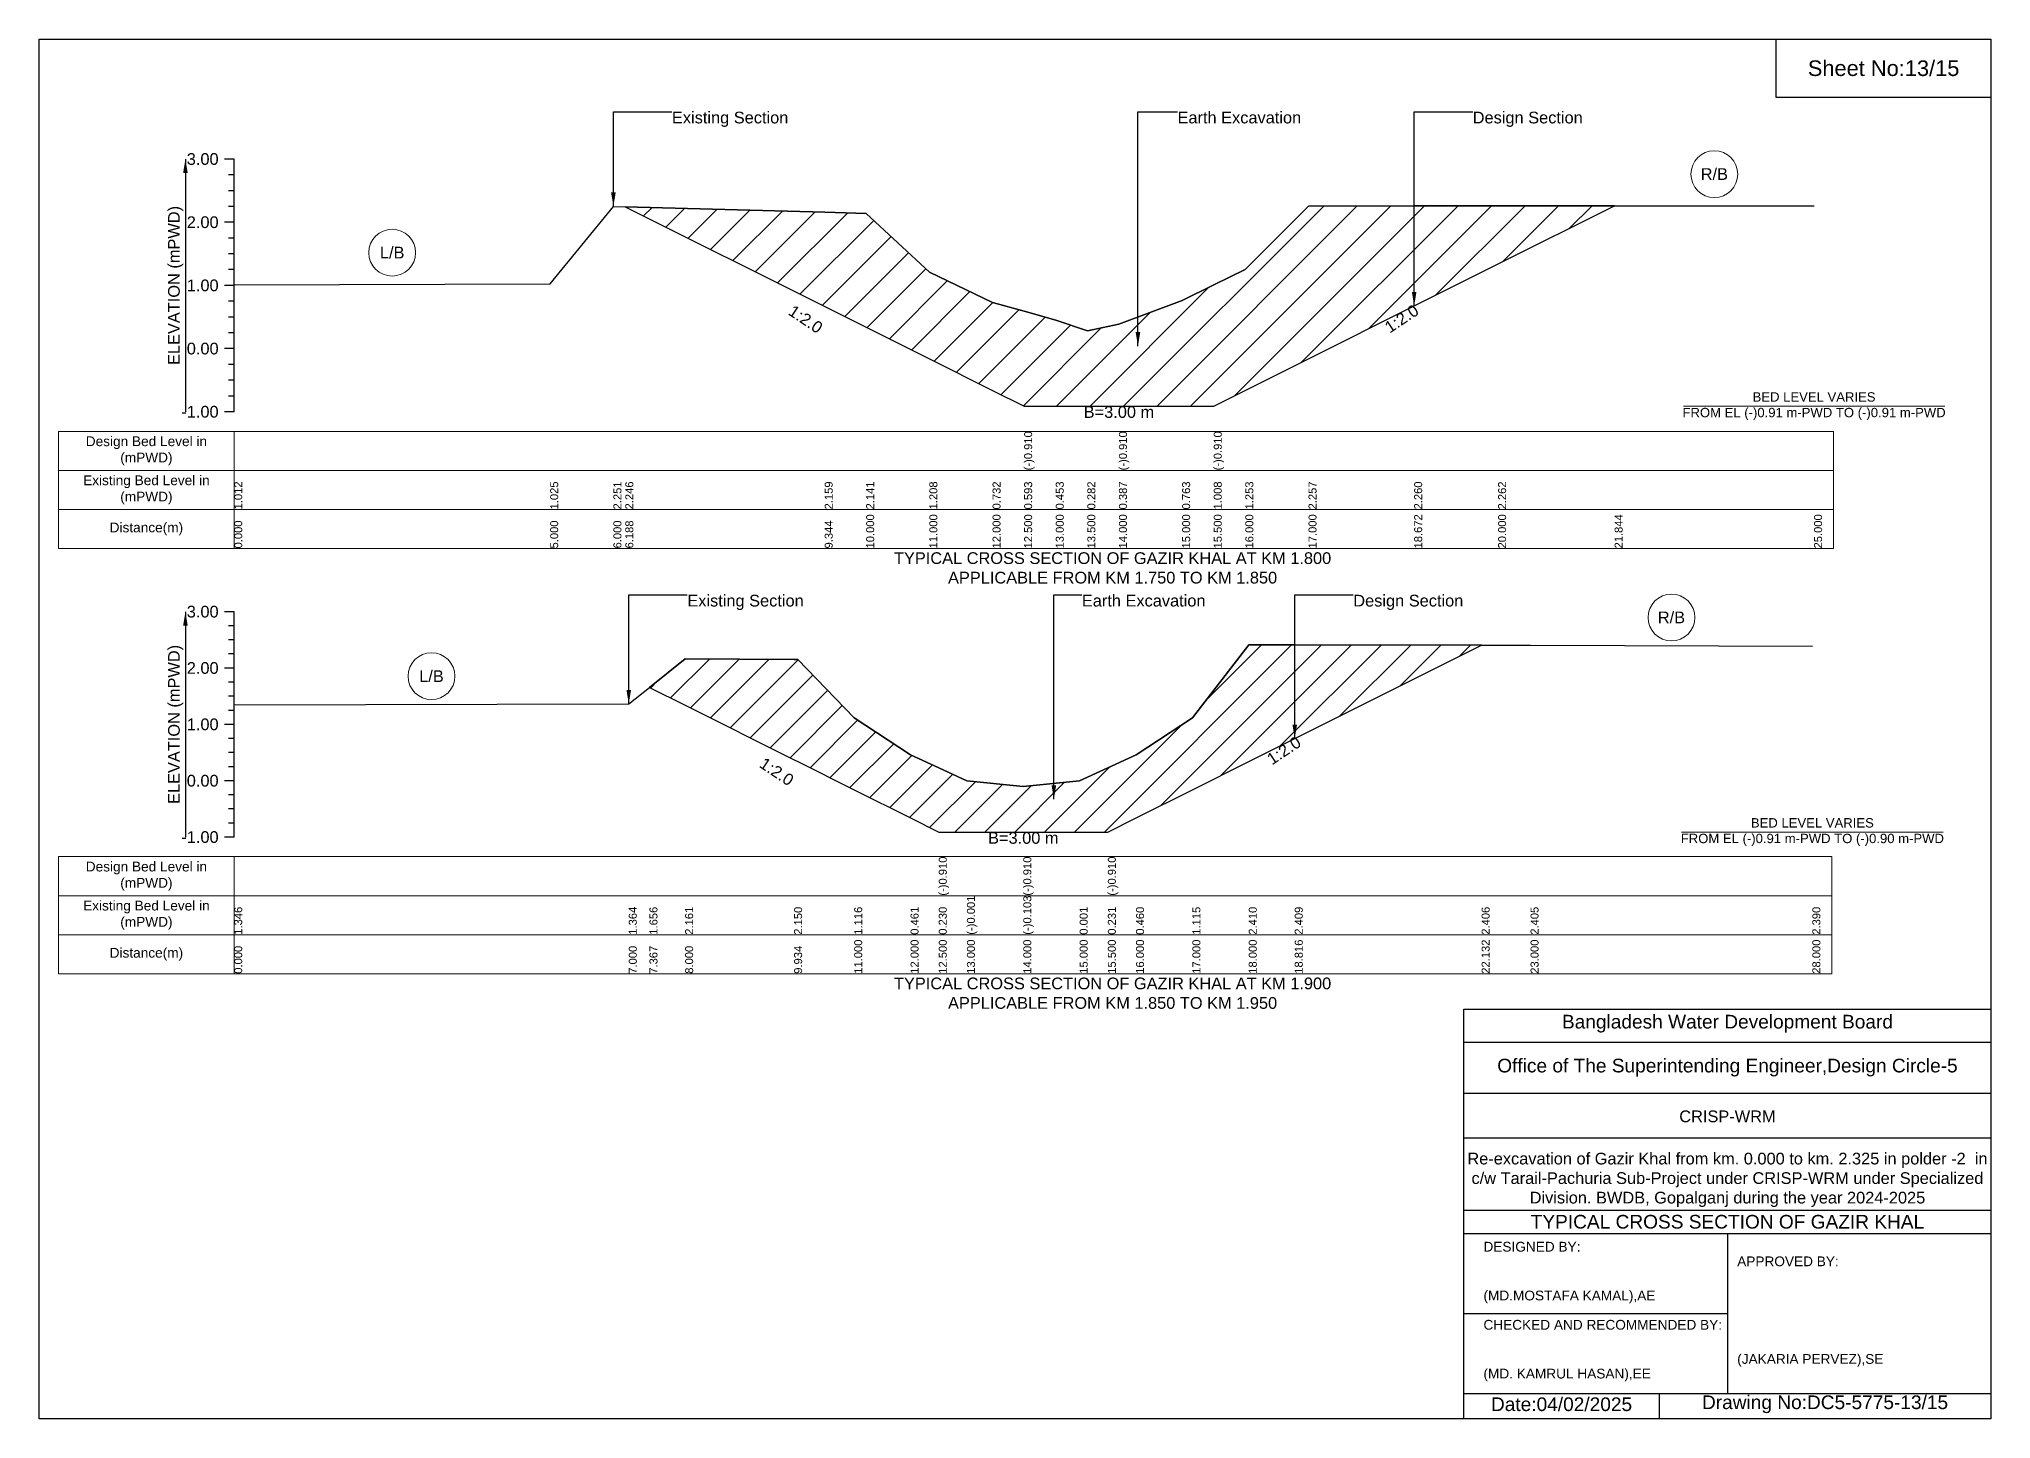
# Model space of a CAD drawing. Header units: inches. Extents: x 91000 to 258000, y -5656 to 9994.
# Drawn here: x 220000 to 228000, y -5656 to 0 of the extents above; entities that cross this region are included whole.
import ezdxf

# ---------------------------------------------------------------- set-up
doc = ezdxf.new("R2010")
doc.units = ezdxf.units.IN
doc.header["$LTSCALE"] = 7
doc.header["$MEASUREMENT"] = 0
for name, color, linetype, lineweight in [('Cross section Data Border', 7, 'Continuous', 9), ('Cross Section Labels', 7, 'Continuous', 9), ('Existing_Bed_Level for Xsection', 7, 'Continuous', 25)]:
    doc.layers.add(name, color=color, linetype=linetype, lineweight=lineweight)
doc.styles.get("Standard").update_dxf_attribs({"font": 'arial.ttf'})
doc.dimstyles.get("Standard").update_dxf_attribs({"dimtxt": 0.18, "dimasz": 0.18, "dimexe": 0.18, "dimexo": 0.0625, "dimgap": 0.09, "dimtad": 0, "dimtih": 1, "dimtoh": 1, "dimdec": 4, "dimzin": 0, "dimdsep": 46, "dimtxsty": 'Standard', "dimcen": 0.09, "dimadec": 0, "dimazin": 0, "dimtfac": 1, "dimtdec": 4, "dimtofl": 0, "dimtmove": 0, "dimatfit": 3, "dimfxl": 1, "dimtolj": 1, "dimtzin": 0, "dimarcsym": 0})

msp = doc.modelspace()

# ---------------------------------------------------------------- hatches: boundary and pattern name
at = {"layer": 'Existing_Bed_Level for Xsection'}
h = msp.add_hatch(dxfattribs=at)
h.set_pattern_fill('ANSI31', color=256, scale=777, style=0)
h.paths.add_polyline_path([(222402.8, -687.4), (223220.1, -1096), (223390, -1181), (223649, -1310.5), (223908, -1440), (224037.5, -1504.7), (224167, -1504.7), (224296.5, -1504.7), (224426, -1504.7), (224685, -1504.7), (224814.5, -1504.7), (224944, -1440), (225203, -1310.5), (225636, -1094), (225980, -922), (226457.6, -683.2), (225980, -683.2), (225636, -683.8), (225203, -684.5), (224944, -944.5), (224814.5, -1008), (224685, -1071.4), (224426, -1168.8), (224296.5, -1196), (224167, -1151.7), (224037.5, -1115.6), (223908, -1079.5), (223649, -956.2), (223390, -714.5), (223220.1, -709.8)])
h = msp.add_hatch(dxfattribs=at)
h.set_pattern_fill('ANSI31', color=256, scale=693, style=0)
h.paths.add_polyline_path([(222501.8, -2657.6), (222648, -2730.7), (223094.6, -2954), (223110, -2961.7), (223341, -3077.2), (223572, -3192.7), (223687.5, -3250.4), (223803, -3250.4), (224034, -3250.4), (224265, -3250.4), (224380.5, -3250.4), (224496, -3192.7), (224727, -3077.2), (224958, -2961.7), (225146.5, -2867.4), (225912.4, -2484.5), (225146.5, -2483.7), (224958, -2483.5), (224727, -2782.6), (224496, -2933.9), (224380.5, -2987), (224265, -3040), (224034, -3064), (223803, -3040.4), (223687.5, -2987.1), (223572, -2933.7), (223341, -2782.4), (223110, -2543.6), (223094.6, -2543.5), (222648, -2541)])

# ---------------------------------------------------------------- linework, layer by layer
for points in [[(220000, 0), (228000, 0), (228000, -5656), (220000, -5656)], [(227120, 0), (228000, 0), (228000, -240), (227120, -240)]]:
    msp.add_lwpolyline(points, close=True)
for points in [[(225840, -5656), (225840, -3976), (228000, -3976)], [(225840, -4112), (228000, -4112)], [(225840, -4320), (228000, -4320)], [(225840, -4504), (228000, -4504)], [(225840, -4800), (228000, -4800)], [(225840, -4896), (228000, -4896)], [(226920, -4896), (226920, -5552)], [(225840, -5224), (226920, -5224)], [(225840, -5552), (228000, -5552)], [(226640, -5552), (226640, -5656)]]:
    msp.add_lwpolyline(points)
at = {"layer": 'Cross section Data Border'}
for points in [[(220080, -1608), (227355, -1608), (227355, -2088), (220080, -2088)], [(220080, -3351.2), (227348, -3351.2), (227348, -3831.2), (220080, -3831.2)]]:
    msp.add_lwpolyline(points, close=True, dxfattribs=at)
for points in [[(220800, -1608), (220800, -2088)], [(220080, -1768), (227355, -1768)], [(220080, -1928), (227355, -1928)], [(220800, -3351.2), (220800, -3831.2)], [(220080, -3511.2), (227348, -3511.2)], [(220080, -3671.2), (227348, -3671.2)]]:
    msp.add_lwpolyline(points, dxfattribs=at)
at = {"layer": 'Cross Section Labels'}
for points in [[(226739.2, -1504.7), (227810.8, -1504.7)], [(226732.2, -3250.4), (227803.8, -3250.4)]]:
    msp.add_lwpolyline(points, dxfattribs=at)
for centre in [(226866.3, -553.7), (221447.5, -875.7), (226690.5, -2370.9), (221608.5, -2611.7)]:
    msp.add_circle(centre, 96, dxfattribs=at)
at = {"layer": 'Existing_Bed_Level for Xsection'}
for points in [[(220800, -492), (220760, -492)], [(220800, -556.8), (220776, -556.8)], [(220800, -1528), (220800, -1269), (220800, -1010), (220800, -751), (220800, -492)], [(220800, -621.5), (220776, -621.5)], [(220800, -686.3), (220776, -686.3)], [(220800, -1006.9), (222095, -1003.6), (222354, -686), (222402.8, -687.4), (223220.1, -709.8), (223390, -714.5), (223649, -956.2), (223908, -1079.5), (224037.5, -1115.6), (224037.5, -1115.6), (224167, -1151.7), (224296.5, -1196), (224426, -1168.8), (224426, -1168.8), (224685, -1071.4), (224814.5, -1008), (224814.5, -1008), (224944, -944.5), (225203, -684.5), (225636, -683.8), (225980, -683.2), (226457.6, -683.2), (227275, -683.2)], [(220800, -751), (220760, -751)], [(220800, -815.8), (220776, -815.8)], [(220800, -880.5), (220776, -880.5)], [(220800, -945.3), (220776, -945.3)], [(220800, -1010), (220760, -1010)], [(220800, -1074.8), (220776, -1074.8)], [(220800, -1139.5), (220776, -1139.5)], [(220800, -1269), (220760, -1269)], [(220800, -1204.3), (220776, -1204.3)], [(220800, -1333.8), (220776, -1333.8)], [(220800, -1398.5), (220776, -1398.5)], [(220800, -1463.3), (220776, -1463.3)], [(220800, -1528), (220760, -1528)], [(220800, -2347.2), (220760, -2347.2)], [(220800, -3271.2), (220800, -3040.2), (220800, -2809.2), (220800, -2578.2), (220800, -2347.2)], [(220800, -2405), (220776, -2405)], [(220800, -2462.7), (220776, -2462.7)], [(220800, -2520.5), (220776, -2520.5)], [(220800, -2729.3), (222417, -2725.1), (222501.8, -2657.6), (222648, -2541), (223094.6, -2543.5), (223110, -2543.6), (223341, -2782.4), (223572, -2933.7), (223687.5, -2987.1), (223687.5, -2987.1), (223803, -3040.4), (224034, -3064), (224034, -3064), (224265, -3040), (224380.5, -2987), (224380.5, -2987), (224496, -2933.9), (224727, -2782.6), (224958, -2483.5), (225146.5, -2483.7), (225912.4, -2484.5), (226113, -2484.7), (227268, -2488.1)], [(220800, -2578.2), (220760, -2578.2)], [(220800, -2636), (220776, -2636)], [(220800, -2693.7), (220776, -2693.7)], [(220800, -2751.5), (220776, -2751.5)], [(220800, -2809.2), (220760, -2809.2)], [(220800, -2867), (220776, -2867)], [(220800, -2924.7), (220776, -2924.7)], [(220800, -2982.5), (220776, -2982.5)], [(220800, -3040.2), (220760, -3040.2)], [(220800, -3098), (220776, -3098)], [(220800, -3155.7), (220776, -3155.7)], [(220800, -3271.2), (220760, -3271.2)], [(220800, -3213.5), (220776, -3213.5)]]:
    msp.add_lwpolyline(points, dxfattribs=at)
for points in [[(222402.8, -687.4), (222402.8, -687.4), (223220.1, -1096), (223390, -1181), (223649, -1310.5), (223908, -1440), (224037.5, -1504.7), (224037.5, -1504.7), (224167, -1504.7), (224296.5, -1504.7), (224426, -1504.7), (224426, -1504.7), (224685, -1504.7), (224814.5, -1504.7), (224814.5, -1504.7), (224944, -1440), (225203, -1310.5), (225636, -1094), (225980, -922), (226457.6, -683.2), (225980, -683.2), (225636, -683.8), (225203, -684.5), (224944, -944.5), (224814.5, -1008), (224814.5, -1008), (224685, -1071.4), (224426, -1168.8), (224426, -1168.8), (224296.5, -1196), (224167, -1151.7), (224037.5, -1115.6), (224037.5, -1115.6), (223908, -1079.5), (223649, -956.2), (223390, -714.5), (223220.1, -709.8), (222402.8, -687.4)], [(222501.8, -2657.6), (222501.8, -2657.6), (222648, -2730.7), (223094.6, -2954), (223110, -2961.7), (223341, -3077.2), (223572, -3192.7), (223687.5, -3250.4), (223687.5, -3250.4), (223803, -3250.4), (224034, -3250.4), (224034, -3250.4), (224265, -3250.4), (224380.5, -3250.4), (224380.5, -3250.4), (224496, -3192.7), (224727, -3077.2), (224958, -2961.7), (225146.5, -2867.4), (225912.4, -2484.5), (225146.5, -2483.7), (224958, -2483.5), (224727, -2782.6), (224496, -2933.9), (224380.5, -2987), (224380.5, -2987), (224265, -3040), (224034, -3064), (224034, -3064), (223803, -3040.4), (223687.5, -2987.1), (223687.5, -2987.1), (223572, -2933.7), (223341, -2782.4), (223110, -2543.6), (223094.6, -2543.5), (222648, -2541), (222501.8, -2657.6)]]:
    msp.add_lwpolyline(points, close=True, dxfattribs=at)

# ---------------------------------------------------------------- texts
at = {"attachment_point": 5}
for s, insert, char_height in [('Sheet No:13/15', (227560, -120), 64), ('Bangladesh Water Development Board', (226920, -4036), 56), ('Office of The Superintending Engineer,Design Circle-5', (226920, -4216), 56)]:
    msp.add_mtext(s, dxfattribs=dict(at, insert=insert, char_height=char_height))
for s, insert, char_height, width, attachment_point in [('CRISP-WRM', (226920, -4416), 48, 2240, 5), ('Re-excavation of Gazir Khal from km. 0.000 to km. 2.325 in polder -2  in c/w Tarail-Pachuria Sub-Project under CRISP-WRM under Specialized Division. BWDB, Gopalganj during the year 2024-2025', (226920, -4676), 48, 2160, 5), ('TYPICAL CROSS SECTION OF GAZIR KHAL', (226920, -4848), 56, 2240, 5), ('DESIGNED BY:^J^J^J(MD.MOSTAFA KAMAL),AE', (225920, -5056), 40, 1120, 4), ('APPROVED BY:^J^J^J^J^J^J(JAKARIA PERVEZ),SE', (226960, -5216), 40, 1120, 4), ('CHECKED AND RECOMMENDED BY:^J^J^J(MD. KAMRUL HASAN),EE', (225920, -5376), 40, 1120, 4), ('Date:04/02/2025', (226240, -5596), 56, 1120, 5), ('Drawing No:DC5-5775-13/15', (227320, -5596), 56, 1760, 5)]:
    msp.add_mtext(s, dxfattribs=dict(insert=insert, char_height=char_height, width=width, attachment_point=attachment_point))
at = {"layer": 'Cross section Data Border', "char_height": 40, "width": 640, "attachment_point": 5}
for s, insert in [('Design Bed Level in (mPWD)', (220440, -1688)), ('Existing Bed Level in (mPWD)', (220440, -1848)), ('Distance(m)', (220440, -2008)), ('Design Bed Level in (mPWD)', (220440, -3431.2)), ('Existing Bed Level in (mPWD)', (220440, -3591.2)), ('Distance(m)', (220440, -3751.2))]:
    msp.add_mtext(s, dxfattribs=dict(at, insert=insert))
at = {"layer": 'Cross Section Labels'}
for s, insert, char_height, attachment_point in [('Existing Section', (222594, -297.8), 48, 1), ('Earth Excavation', (224666, -297.8), 48, 1), ('Design Section', (225876, -297.8), 48, 1), ('R/B', (226866.3, -553.7), 48, 5), ('L/B', (221447.5, -875.7), 48, 5), ('B=3.00 m', (224426, -1504.7), 48, 2), ('BED LEVEL VARIES ^JFROM EL (-)0.91 m-PWD TO (-)0.91 m-PWD', (227275, -1504.7), 38.4, 5), ('TYPICAL CROSS SECTION OF GAZIR KHAL AT KM 1.800^JAPPLICABLE FROM KM 1.750 TO KM 1.850', (224400, -2168), 48, 5), ('Existing Section', (222657, -2277.9), 48, 1), ('Earth Excavation', (224274, -2277.9), 48, 1), ('Design Section', (225386.5, -2277.9), 48, 1), ('R/B', (226690.5, -2370.9), 48, 5), ('L/B', (221608.5, -2611.7), 48, 5), ('BED LEVEL VARIES ^JFROM EL (-)0.91 m-PWD TO (-)0.90 m-PWD', (227268, -3250.4), 38.4, 5), ('B=3.00 m', (224034, -3250.4), 48, 2), ('TYPICAL CROSS SECTION OF GAZIR KHAL AT KM 1.900^JAPPLICABLE FROM KM 1.850 TO KM 1.950', (224400, -3911.2), 48, 5)]:
    msp.add_mtext(s, dxfattribs=dict(at, insert=insert, char_height=char_height, attachment_point=attachment_point))
at = {"layer": 'Cross Section Labels', "char_height": 48, "attachment_point": 2}
for insert, rotation in [((223155.4, -1128.4), 326.30993), ((225571.3, -1126.3), 33.69007), ((225088.7, -2896.3), 33.69007), ((223036.9, -2982.9), 326.30993)]:
    msp.add_mtext('1:2.0', dxfattribs=dict(at, insert=insert, rotation=rotation))
at = {"layer": 'Existing_Bed_Level for Xsection', "char_height": 48, "attachment_point": 6}
for s, insert in [('3.00', (220736, -492)), ('2.00', (220736, -751)), ('1.00', (220736, -1010)), ('0.00', (220736, -1269)), ('-1.00', (220736, -1528)), ('3.00', (220736, -2347.2)), ('2.00', (220736, -2578.2)), ('1.00', (220736, -2809.2)), ('0.00', (220736, -3040.2)), ('-1.00', (220736, -3271.2))]:
    msp.add_mtext(s, dxfattribs=dict(at, insert=insert))
at = {"layer": 'Existing_Bed_Level for Xsection', "rotation": 90}
for s, insert, char_height, attachment_point in [('ELEVATION (mPWD)', (220560, -1010), 48, 5), ('(-)0.910', (224037.5, -1768), 32.8, 1), ('(-)0.910', (224426, -1768), 32.8, 1), ('(-)0.910', (224814.5, -1768), 32.8, 1), ('1.012', (220800, -1928), 32.8, 1), ('1.025', (222095, -1928), 32.8, 1), ('2.251', (222354, -1928), 32.8, 1), ('2.246', (222402.8, -1928), 32.8, 1), ('2.159', (223220.1, -1928), 32.8, 1), ('2.141', (223390, -1928), 32.8, 1), ('1.208', (223649, -1928), 32.8, 1), ('0.732', (223908, -1928), 32.8, 1), ('0.593', (224037.5, -1928), 32.8, 1), ('0.453', (224167, -1928), 32.8, 1), ('0.282', (224296.5, -1928), 32.8, 1), ('0.387', (224426, -1928), 32.8, 1), ('0.763', (224685, -1928), 32.8, 1), ('1.008', (224814.5, -1928), 32.8, 1), ('1.253', (224944, -1928), 32.8, 1), ('2.257', (225203, -1928), 32.8, 1), ('2.260', (225636, -1928), 32.8, 1), ('2.262', (225980, -1928), 32.8, 1), ('0.000', (220800, -2088), 32.8, 1), ('5.000', (222095, -2088), 32.8, 1), ('6.000', (222354, -2088), 32.8, 1), ('6.188', (222402.8, -2088), 32.8, 1), ('9.344', (223220.1, -2088), 32.8, 1), ('10.000', (223390, -2088), 32.8, 1), ('11.000', (223649, -2088), 32.8, 1), ('12.000', (223908, -2088), 32.8, 1), ('12.500', (224037.5, -2088), 32.8, 1), ('13.000', (224167, -2088), 32.8, 1), ('13.500', (224296.5, -2088), 32.8, 1), ('14.000', (224426, -2088), 32.8, 1), ('15.000', (224685, -2088), 32.8, 1), ('15.500', (224814.5, -2088), 32.8, 1), ('16.000', (224944, -2088), 32.8, 1), ('17.000', (225203, -2088), 32.8, 1), ('18.672', (225636, -2088), 32.8, 1), ('20.000', (225980, -2088), 32.8, 1), ('21.844', (226457.6, -2088), 32.8, 1), ('25.000', (227275, -2088), 32.8, 1), ('ELEVATION (mPWD)', (220560, -2809.2), 48, 5), ('(-)0.910', (223687.5, -3511.2), 32.8, 1), ('(-)0.910', (224034, -3511.2), 32.8, 1), ('(-)0.910', (224380.5, -3511.2), 32.8, 1), ('(-)0.001', (223803, -3671.2), 32.8, 1), ('(-)0.103', (224034, -3671.2), 32.8, 1), ('1.346', (220800, -3671.2), 32.8, 1), ('1.364', (222417, -3671.2), 32.8, 1), ('1.656', (222501.8, -3671.2), 32.8, 1), ('2.161', (222648, -3671.2), 32.8, 1), ('2.150', (223094.6, -3671.2), 32.8, 1), ('1.116', (223341, -3671.2), 32.8, 1), ('0.461', (223572, -3671.2), 32.8, 1), ('0.230', (223687.5, -3671.2), 32.8, 1), ('0.001', (224265, -3671.2), 32.8, 1), ('0.231', (224380.5, -3671.2), 32.8, 1), ('0.460', (224496, -3671.2), 32.8, 1), ('1.115', (224727, -3671.2), 32.8, 1), ('2.410', (224958, -3671.2), 32.8, 1), ('2.409', (225146.5, -3671.2), 32.8, 1), ('2.406', (225912.4, -3671.2), 32.8, 1), ('2.405', (226113, -3671.2), 32.8, 1), ('2.390', (227268, -3671.2), 32.8, 1), ('0.000', (220800, -3831.2), 32.8, 1), ('7.000', (222417, -3831.2), 32.8, 1), ('7.367', (222501.8, -3831.2), 32.8, 1), ('8.000', (222648, -3831.2), 32.8, 1), ('9.934', (223094.6, -3831.2), 32.8, 1), ('11.000', (223341, -3831.2), 32.8, 1), ('12.000', (223572, -3831.2), 32.8, 1), ('12.500', (223687.5, -3831.2), 32.8, 1), ('13.000', (223803, -3831.2), 32.8, 1), ('14.000', (224034, -3831.2), 32.8, 1), ('15.000', (224265, -3831.2), 32.8, 1), ('15.500', (224380.5, -3831.2), 32.8, 1), ('16.000', (224496, -3831.2), 32.8, 1), ('17.000', (224727, -3831.2), 32.8, 1), ('18.000', (224958, -3831.2), 32.8, 1), ('18.816', (225146.5, -3831.2), 32.8, 1), ('22.132', (225912.4, -3831.2), 32.8, 1), ('23.000', (226113, -3831.2), 32.8, 1), ('28.000', (227268, -3831.2), 32.8, 1)]:
    msp.add_mtext(s, dxfattribs=dict(at, insert=insert, char_height=char_height, attachment_point=attachment_point))

# ---------------------------------------------------------------- leaders
at = {"layer": 'Cross Section Labels', "annotation_type": 0, "has_hookline": 1, "hookline_direction": 0}
for points, text_width in [([(222354, -686), (222354, -297.8), (222593.9, -297.8)], 467.2), ([(224503.9, -1259), (224503.9, -297.8), (224665.9, -297.8)], 497), ([(225636, -1094), (225636, -297.8), (225876, -297.8)], 441.2), ([(222417, -2725.1), (222417, -2277.9), (222656.9, -2277.9)], 467.2), ([(224159.3, -3116.2), (224159.3, -2277.9), (224273.9, -2277.9)], 497), ([(225146.5, -2867.4), (225146.5, -2277.9), (225386.4, -2277.9)], 441.2)]:
    msp.add_leader(points, dimstyle='Standard', override={"dimasz": 57.6}, dxfattribs=dict(at, text_width=text_width))
at = {"layer": 'Existing_Bed_Level for Xsection'}
for points in [[(220600, -492), (220600, -1528)], [(220600, -2347.2), (220600, -3271.2)]]:
    msp.add_leader(points, dimstyle='Standard', override={"dimasz": 57.6}, dxfattribs=at)

doc.saveas('drawing.dxf')
